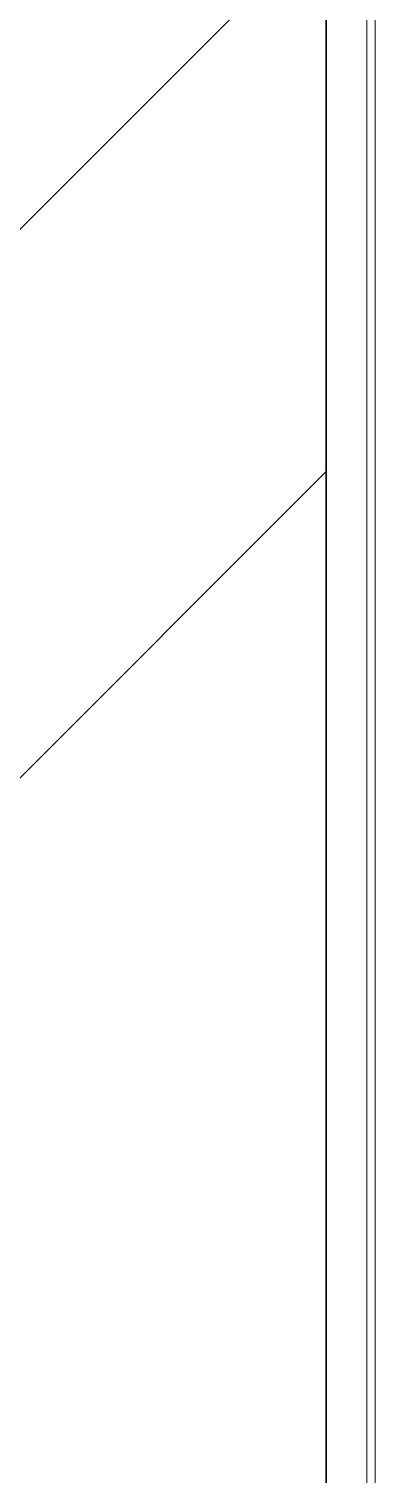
# Model space of a CAD drawing. Header units: millimetres. Extents: x -10474 to 67905, y -3824 to 44223.
# Drawn here: x 4965.4 to 5050.5, y 2367.1 to 2722.5 of the extents above; entities that cross this region are included whole.
import ezdxf

# ---------------------------------------------------------------- set-up
doc = ezdxf.new("R2010")
doc.units = ezdxf.units.MM
for name, color, linetype, lineweight in [('Стены внутренние', 7, 'Continuous', 18), ('Стены несущие', 7, 'Continuous', 30), ('Стены отделка', 7, 'Continuous', 30), ('Стены штриховка', 7, 'Continuous', 9)]:
    doc.layers.add(name, color=color, linetype=linetype, lineweight=lineweight)

msp = doc.modelspace()

# ---------------------------------------------------------------- hatches: boundary and pattern name
at = {"layer": 'Стены внутренние', "lineweight": 9}
h = msp.add_hatch(dxfattribs=at)
h.set_pattern_fill('FP_1', color=256, style=0, pattern_type=2)
h.set_pattern_definition([(45, (0, 0), (-381.66, 381.66), []), (45, (134.94, 0), (0, 763.32), []), (45, (-134.94, 0), (0, 763.32), [])])
h.paths.add_polyline_path([(4938.531, 551.098), (5038.531, 551.098), (5038.531, 939.308), (4938.531, 939.308), (4938.531, 557.098)])
h.paths.add_polyline_path([(4988.531, 2009.308), (5038.531, 2009.308), (5038.531, 3976.057), (4938.531, 3976.057), (4938.531, 2009.308), (4963.531, 2009.308)])

# ---------------------------------------------------------------- linework, layer by layer
at = {"layer": 'Стены несущие'}
msp.add_line((5038.531, 2994), (5038.531, 2009.308), dxfattribs=at)
at = {"layer": 'Стены отделка', "lineweight": 9}
msp.add_line((5050.531, 2982), (5050.531, 2009.308), dxfattribs=at)
at = {"layer": 'Стены штриховка'}
msp.add_line((5048.531, 2984), (5048.531, 2009.308), dxfattribs=at)

doc.saveas('drawing.dxf')
